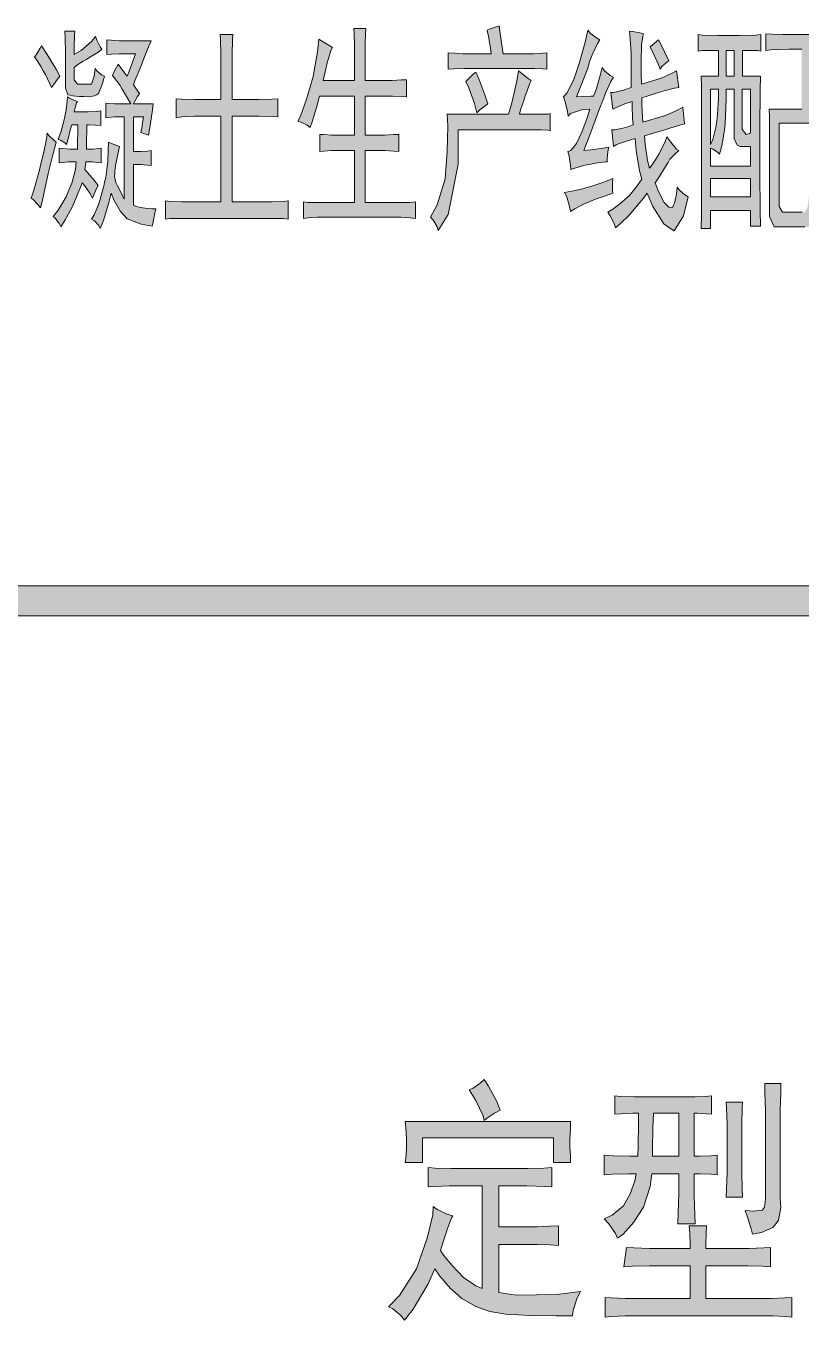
# Model space of a CAD drawing. Header units: millimetres. Extents: x 0 to 829, y 0 to 570.
# Drawn here: x 768.62 to 779.25, y 65.2 to 82.92 of the extents above; entities that cross this region are included whole.
import ezdxf

# ---------------------------------------------------------------- set-up
doc = ezdxf.new("R2010")
doc.units = ezdxf.units.MM

msp = doc.modelspace()

# ---------------------------------------------------------------- hatches: boundary and pattern name
h = msp.add_hatch(color=0)
h.dxf.hatch_style = 2
h.paths.add_polyline_path([(769.662333, 82.595861), (769.605889, 82.553528), (769.500056, 82.4865), (769.454194, 82.458278), (769.404806, 82.433583), (769.320139, 82.377139), (769.284861, 82.345389), (769.284861, 82.228972), (769.284861, 82.176056), (769.327194, 82.119611), (769.369528, 82.119611), (769.500056, 82.119611), (769.521222, 82.119611), (769.5565, 82.228972), (769.570611, 82.334806), (769.595306, 82.299528), (769.658806, 82.246611), (769.697611, 82.228972), (769.669389, 82.116083), (769.616472, 81.989083), (769.58825, 81.971444), (769.560028, 81.957333), (769.475361, 81.94675), (769.415389, 81.950278), (769.351889, 81.950278), (769.260167, 81.960861), (769.228417, 81.967917), (769.196667, 81.971444), (769.164917, 82.063167), (769.164917, 82.144306), (769.164917, 82.440639), (769.164917, 82.553528), (769.161389, 82.754611), (769.157861, 82.842806), (769.291917, 82.842806), (769.288389, 82.789889), (769.284861, 82.631139), (769.284861, 82.525306), (769.380111, 82.58175), (769.52475, 82.70875), (769.577667, 82.77225), (769.595306, 82.719333), (769.637639, 82.631139)])
h = msp.add_hatch(color=0)
h.dxf.hatch_style = 2
h.paths.add_polyline_path([(771.292167, 81.907944), (771.292167, 82.430056), (771.292167, 82.535889), (771.288639, 82.719333), (771.285111, 82.796944), (771.457972, 82.796944), (771.454444, 82.719333), (771.450917, 82.535889), (771.450917, 82.430056), (771.450917, 81.907944), (771.719028, 81.907944), (771.81075, 81.907944), (771.990667, 81.915), (772.075333, 81.918528), (772.075333, 81.671583), (771.994194, 81.675111), (771.814278, 81.682167), (771.719028, 81.682167), (771.450917, 81.682167), (771.450917, 80.507417), (771.906, 80.507417), (771.994194, 80.507417), (772.149417, 80.514472), (772.216444, 80.521528), (772.216444, 80.271056), (772.149417, 80.278111), (771.994194, 80.281639), (771.906, 80.281639), (770.844139, 80.281639), (770.748889, 80.281639), (770.593667, 80.278111), (770.537222, 80.271056), (770.537222, 80.521528), (770.597194, 80.514472), (770.752417, 80.507417), (770.844139, 80.507417), (771.292167, 80.507417), (771.292167, 81.682167), (771.013472, 81.682167), (770.925278, 81.682167), (770.759472, 81.671583), (770.681861, 81.657472), (770.681861, 81.918528), (770.759472, 81.915), (770.925278, 81.907944), (771.013472, 81.907944)])
h = msp.add_hatch(color=0)
h.dxf.hatch_style = 2
h.paths.add_polyline_path([(772.823222, 82.620556), (772.802056, 82.578222), (772.766778, 82.472389), (772.752667, 82.412417), (772.738556, 82.348917), (772.710333, 82.228972), (772.696222, 82.169), (773.123083, 82.169), (773.123083, 82.58175), (773.123083, 82.659361), (773.119556, 82.807528), (773.116028, 82.881611), (773.278306, 82.881611), (773.274778, 82.814583), (773.27125, 82.666417), (773.27125, 82.58175), (773.27125, 82.169), (773.585222, 82.169), (773.641667, 82.169), (773.768667, 82.176056), (773.839222, 82.179583), (773.839222, 81.943222), (773.772194, 81.950278), (773.645194, 81.953806), (773.585222, 81.953806), (773.27125, 81.953806), (773.27125, 81.421111), (773.489972, 81.421111), (773.542889, 81.421111), (773.662833, 81.428167), (773.733389, 81.431694), (773.733389, 81.195333), (773.666361, 81.202389), (773.546417, 81.209444), (773.489972, 81.209444), (773.27125, 81.209444), (773.27125, 80.496833), (773.698111, 80.496833), (773.754556, 80.496833), (773.885083, 80.500361), (773.962694, 80.507417), (773.962694, 80.281639), (773.888611, 80.288694), (773.758083, 80.29575), (773.698111, 80.29575), (772.671528, 80.29575), (772.611556, 80.29575), (772.488083, 80.288694), (772.424583, 80.281639), (772.424583, 80.507417), (772.491611, 80.500361), (772.615083, 80.496833), (772.671528, 80.496833), (773.123083, 80.496833), (773.123083, 81.209444), (772.8585, 81.209444), (772.809111, 81.209444), (772.706806, 81.202389), (772.650361, 81.195333), (772.650361, 81.431694), (772.706806, 81.428167), (772.809111, 81.421111), (772.8585, 81.421111), (773.123083, 81.421111), (773.123083, 81.953806), (772.643306, 81.953806), (772.611556, 81.830333), (772.548056, 81.615139), (772.516306, 81.526944), (772.4775, 81.558694), (772.392833, 81.5975), (772.346972, 81.611611), (772.385778, 81.682167), (772.466917, 81.911472), (772.512778, 82.066694), (772.558639, 82.225444), (772.618611, 82.560583), (772.63625, 82.736972)])
h = msp.add_hatch(color=0)
h.dxf.hatch_style = 2
h.paths.add_polyline_path([(775.105694, 82.916889), (775.11275, 82.874556), (775.140972, 82.684056), (775.162139, 82.535889), (775.518444, 82.535889), (775.581944, 82.535889), (775.705417, 82.542944), (775.761861, 82.546472), (775.761861, 82.324222), (775.705417, 82.32775), (775.592528, 82.334806), (775.539611, 82.334806), (774.678833, 82.334806), (774.625917, 82.334806), (774.491861, 82.32775), (774.410722, 82.324222), (774.410722, 82.546472), (774.495389, 82.542944), (774.60475, 82.535889), (774.629444, 82.535889), (774.999861, 82.535889), (774.989278, 82.6135), (774.961056, 82.77225), (774.943417, 82.856917), (774.98575, 82.874556), (775.066889, 82.902778)])
h = msp.add_hatch(color=0)
h.dxf.hatch_style = 2
h.paths.add_polyline_path([(776.488583, 82.726389), (776.453306, 82.673472), (776.38275, 82.521778), (776.347472, 82.423), (776.315722, 82.324222), (776.224, 82.084333), (776.167556, 81.943222), (776.252222, 81.950278), (776.368639, 81.953806), (776.400389, 81.953806), (776.435667, 82.045528), (776.492111, 82.239556), (776.516806, 82.345389), (776.552083, 82.303056), (776.629694, 82.239556), (776.672028, 82.214861), (776.63675, 82.154889), (776.562667, 81.996139), (776.527389, 81.897361), (776.488583, 81.795056), (776.358056, 81.449333), (776.266333, 81.209444), (776.361583, 81.220028), (776.534444, 81.244722), (776.608528, 81.255306), (776.597944, 81.195333), (776.587361, 81.096556), (776.587361, 81.054222), (776.562667, 81.054222), (776.453306, 81.040111), (776.365111, 81.022472), (776.280444, 81.008361), (776.142861, 80.969556), (776.089944, 80.948389), (776.086417, 81.004833), (776.06525, 81.131833), (776.047611, 81.195333), (776.089944, 81.212972), (776.167556, 81.308222), (776.202833, 81.385833), (776.238111, 81.463444), (776.312194, 81.657472), (776.351, 81.777417), (776.234583, 81.766833), (776.086417, 81.717444), (776.054667, 81.682167), (776.044083, 81.745667), (776.012333, 81.876194), (775.987639, 81.943222), (776.037028, 81.996139), (776.125222, 82.172528), (776.167556, 82.292472), (776.209889, 82.415944), (776.2875, 82.694639), (776.322778, 82.856917), (776.358056, 82.814583), (776.442722, 82.751083)])
h = msp.add_hatch(color=0)
h.dxf.hatch_style = 2
h.paths.add_polyline_path([(776.915444, 82.45475), (776.915444, 82.542944), (776.904861, 82.736972), (776.894278, 82.842806), (776.940139, 82.839278), (777.035389, 82.821639), (777.084778, 82.807528), (777.074194, 82.77225), (777.060083, 82.659361), (777.056556, 82.578222), (777.053028, 82.497083), (777.053028, 82.267778), (777.056556, 82.119611), (777.299972, 82.193694), (777.359944, 82.214861), (777.479889, 82.267778), (777.539861, 82.299528), (777.568083, 82.07375), (777.508111, 82.063167), (777.384639, 82.031417), (777.321139, 82.013778), (777.063611, 81.932639), (777.063611, 81.837389), (777.070667, 81.671583), (777.077722, 81.5975), (777.356417, 81.682167), (777.426972, 81.706861), (777.561028, 81.766833), (777.624528, 81.802111), (777.645694, 81.576333), (777.582194, 81.558694), (777.448139, 81.516361), (777.377583, 81.491667), (777.098889, 81.410528), (777.105944, 81.290583), (777.141222, 81.071861), (777.169444, 80.969556), (777.201194, 81.011889), (777.264694, 81.107139), (777.296444, 81.160056), (777.324667, 81.212972), (777.381111, 81.332917), (777.405806, 81.396417), (777.458722, 81.325861), (777.539861, 81.230611), (777.568083, 81.209444), (777.522222, 81.170639), (777.448139, 81.093028), (777.423444, 81.047167), (777.395222, 81.004833), (777.310556, 80.863722), (777.247056, 80.768472), (777.292917, 80.648528), (777.367, 80.500361), (777.402278, 80.465083), (777.434028, 80.433333), (777.483417, 80.429806), (777.497528, 80.461556), (777.511639, 80.489778), (777.536333, 80.61325), (777.546917, 80.7085), (777.578667, 80.669694), (777.65275, 80.602667), (777.698611, 80.577972), (777.635111, 80.316917), (777.504583, 80.108778), (777.434028, 80.158167), (777.363472, 80.207556), (777.211778, 80.443917), (777.134167, 80.627361), (777.084778, 80.560333), (776.986, 80.440389), (776.940139, 80.383944), (776.89075, 80.3275), (776.770806, 80.211083), (776.70025, 80.151111), (776.682611, 80.211083), (776.629694, 80.316917), (776.594417, 80.366306), (776.664972, 80.408639), (776.784917, 80.496833), (776.834306, 80.542694), (776.887222, 80.592083), (777.000111, 80.726139), (777.063611, 80.817861), (777.031861, 80.934278), (776.986, 81.212972), (776.971889, 81.37525), (776.866056, 81.3435), (776.714361, 81.290583), (776.672028, 81.265889), (776.650861, 81.491667), (776.693194, 81.491667), (776.841361, 81.526944), (776.943667, 81.562222), (776.936611, 81.657472), (776.929556, 81.81975), (776.929556, 81.88325), (776.830778, 81.847972), (776.70025, 81.795056), (776.664972, 81.777417), (776.63675, 82.003194), (776.672028, 82.003194), (776.809611, 82.038472), (776.915444, 82.07375)])
h = msp.add_hatch(color=0)
h.paths.add_polyline_path([(778.111361, 82.228972), (778.111361, 82.58175), (778.026694, 82.58175), (777.889111, 82.578222), (777.832667, 82.571167), (777.832667, 82.796944), (777.892639, 82.789889), (778.104306, 82.786361), (778.252472, 82.786361), (778.400639, 82.786361), (778.622889, 82.789889), (778.693444, 82.796944), (778.693444, 82.571167), (778.647583, 82.578222), (778.524111, 82.58175), (778.442972, 82.58175), (778.442972, 82.228972), (778.686389, 82.228972), (778.682861, 82.031417), (778.679333, 81.526944), (778.679333, 81.220028), (778.679333, 80.909583), (778.682861, 80.391), (778.686389, 80.175806), (778.552333, 80.175806), (778.552333, 80.391), (778.002, 80.391), (778.002, 80.140528), (777.875, 80.140528), (777.878528, 80.331028), (777.882056, 80.874306), (777.882056, 81.230611), (777.882056, 81.593972), (777.878528, 82.091389), (777.875, 82.228972)])
h.paths.add_polyline_path([(778.002, 80.99425), (778.552333, 80.99425), (778.552333, 81.265889), (778.407694, 81.265889), (778.368889, 81.283528), (778.330083, 81.37525), (778.330083, 81.445806), (778.330083, 82.049056), (778.217194, 82.049056), (778.217194, 81.918528), (778.210139, 81.689222), (778.203083, 81.586917), (778.196028, 81.488139), (778.157222, 81.272944), (778.125472, 81.160056), (778.100778, 81.188278), (778.037278, 81.230611), (778.002, 81.244722)])
h.paths.add_polyline_path([(778.552333, 80.577972), (778.552333, 80.828444), (778.002, 80.828444), (778.002, 80.577972)])
h.paths.add_polyline_path([(778.435917, 81.576333), (778.435917, 81.498722), (778.492361, 81.431694), (778.552333, 81.445806), (778.552333, 82.049056), (778.435917, 82.049056)])
h.paths.add_polyline_path([(778.002, 81.290583), (778.03375, 81.361139), (778.076083, 81.523417), (778.090194, 81.615139), (778.100778, 81.710389), (778.111361, 81.925583), (778.111361, 82.049056), (778.002, 82.049056)])
h.paths.add_polyline_path([(778.330083, 82.228972), (778.330083, 82.58175), (778.217194, 82.58175), (778.217194, 82.228972)])
h = msp.add_hatch(color=0)
h.dxf.hatch_style = 2
h.paths.add_polyline_path([(778.764, 82.807528), (778.848667, 82.804), (778.993306, 82.796944), (779.04975, 82.796944), (779.399, 82.796944), (779.395472, 82.684056), (779.391944, 82.377139), (779.391944, 82.179583), (779.391944, 81.989083), (779.395472, 81.69275), (779.399, 81.586917), (778.943917, 81.586917), (778.943917, 80.521528), (778.943917, 80.443917), (778.989778, 80.366306), (779.035639, 80.366306), (779.261417, 80.366306), (779.289639, 80.366306), (779.328444, 80.419222), (779.339028, 80.472139), (779.346083, 80.525056), (779.356667, 80.662639), (779.356667, 80.743778), (779.391944, 80.697917), (779.469556, 80.637944), (779.511889, 80.627361), (779.487194, 80.479194), (779.444861, 80.288694), (779.43075, 80.246361), (779.413111, 80.204028), (779.349611, 80.165222), (779.296694, 80.165222), (778.943917, 80.165222), (778.876889, 80.165222), (778.813389, 80.306333), (778.813389, 80.447444), (778.813389, 81.396417), (778.813389, 81.481083), (778.809861, 81.671583), (778.806333, 81.777417), (779.254361, 81.777417), (779.254361, 82.595861), (779.077972, 82.595861), (778.831028, 82.588806), (778.764, 82.58175)])
h = msp.add_hatch(color=0)
h.dxf.hatch_style = 2
h.paths.add_polyline_path([(768.836833, 82.641722), (768.914444, 82.525306), (769.041444, 82.317167), (769.087306, 82.228972), (769.055556, 82.186639), (768.999111, 82.109028), (768.974417, 82.07375), (768.946194, 82.133722), (768.88975, 82.250139), (768.858, 82.303056), (768.82625, 82.3595), (768.766278, 82.45475), (768.738056, 82.490028), (768.769806, 82.535889), (768.819194, 82.6135)])
h = msp.add_hatch(color=0)
h.dxf.hatch_style = 2
h.paths.add_polyline_path([(769.806972, 82.239556), (769.824611, 82.274833), (769.863417, 82.352444), (769.884583, 82.394778), (769.923389, 82.341861), (769.986889, 82.257194), (770.011583, 82.228972), (770.03275, 82.281889), (770.089194, 82.433583), (770.124472, 82.535889), (769.955139, 82.535889), (769.902222, 82.535889), (769.792861, 82.528833), (769.732889, 82.525306), (769.732889, 82.726389), (769.792861, 82.719333), (769.902222, 82.712278), (769.955139, 82.712278), (770.339667, 82.712278), (770.304389, 82.631139), (770.237361, 82.472389), (770.209139, 82.394778), (770.177389, 82.317167), (770.120944, 82.176056), (770.09625, 82.109028), (770.113889, 82.084333), (770.156222, 82.024361), (770.180917, 81.989083), (770.152694, 81.950278), (770.110361, 81.876194), (770.09625, 81.847972), (770.367889, 81.847972), (770.357306, 81.766833), (770.325556, 81.551639), (770.304389, 81.421111), (770.276167, 81.431694), (770.22325, 81.449333), (770.195028, 81.456389), (770.209139, 81.516361), (770.226778, 81.622194), (770.233833, 81.671583), (770.09625, 81.671583), (770.09625, 81.195333), (770.15975, 81.195333), (770.195028, 81.195333), (770.28675, 81.202389), (770.339667, 81.209444), (770.339667, 81.004833), (770.28675, 81.011889), (770.195028, 81.018944), (770.15975, 81.018944), (770.09625, 81.018944), (770.09625, 80.461556), (770.124472, 80.447444), (770.187972, 80.429806), (770.22325, 80.426278), (770.255, 80.419222), (770.346722, 80.412167), (770.403167, 80.412167), (770.389056, 80.352194), (770.364361, 80.235778), (770.353778, 80.175806), (770.202083, 80.2005), (770.008056, 80.274583), (769.962194, 80.323972), (769.916333, 80.373361), (769.831667, 80.525056), (769.792861, 80.627361), (769.757583, 80.496833), (769.6835, 80.253417), (769.641167, 80.140528), (769.62, 80.182861), (769.560028, 80.246361), (769.521222, 80.271056), (769.5565, 80.331028), (769.612944, 80.458028), (769.634111, 80.525056), (769.655278, 80.595611), (769.690556, 80.722611), (769.701139, 80.779056), (769.71525, 80.839028), (769.732889, 80.948389), (769.736417, 81.001306), (769.743472, 81.050694), (769.750528, 81.212972), (769.754056, 81.325861), (769.796389, 81.308222), (769.870472, 81.28), (769.90575, 81.265889), (769.891639, 81.202389), (769.866944, 81.093028), (769.859889, 81.047167), (769.849306, 81.004833), (769.838722, 80.923694), (769.838722, 80.888417), (769.835194, 80.853139), (769.856361, 80.772), (769.877528, 80.726139), (769.898694, 80.683806), (769.944556, 80.592083), (769.96925, 80.542694), (769.96925, 81.671583), (769.884583, 81.671583), (769.835194, 81.671583), (769.750528, 81.664528), (769.718778, 81.657472), (769.718778, 81.858556), (769.754056, 81.855028), (769.835194, 81.847972), (769.877528, 81.847972), (770.060972, 81.847972), (769.941028, 82.049056), (769.912806, 82.098444), (769.845778, 82.193694)])
h = msp.add_hatch(color=0)
h.dxf.hatch_style = 2
h.paths.add_polyline_path([(777.314083, 82.324222), (777.289389, 82.387722), (777.218833, 82.542944), (777.1765, 82.631139), (777.292917, 82.726389), (777.307028, 82.694639), (777.377583, 82.553528), (777.434028, 82.440639), (777.39875, 82.415944), (777.338778, 82.3595)])
h = msp.add_hatch(color=0)
h.dxf.hatch_style = 2
h.paths.add_polyline_path([(775.546667, 82.169), (775.529028, 82.133722), (775.490222, 82.027889), (775.465528, 81.960861), (775.444361, 81.893833), (775.402028, 81.766833), (775.384389, 81.706861), (775.606639, 81.706861), (775.680722, 81.706861), (775.7795, 81.710389), (775.804194, 81.717444), (775.804194, 81.481083), (775.775972, 81.488139), (775.68425, 81.491667), (775.62075, 81.491667), (774.544778, 81.491667), (774.544778, 81.022472), (774.410722, 80.334556), (774.273139, 80.115833), (774.259028, 80.165222), (774.206111, 80.253417), (774.167306, 80.29575), (774.259028, 80.465083), (774.368389, 80.824917), (774.3825, 81.011889), (774.396611, 81.198861), (774.403667, 81.544583), (774.396611, 81.706861), (775.236222, 81.706861), (775.282083, 81.865611), (775.349111, 82.161944), (775.370278, 82.299528), (775.416139, 82.26425), (775.504333, 82.197222)])
h = msp.add_hatch(color=0)
h.dxf.hatch_style = 2
h.paths.add_polyline_path([(774.788194, 82.285417), (774.830528, 82.193694), (774.911667, 81.971444), (774.950472, 81.847972), (774.915194, 81.823278), (774.841111, 81.766833), (774.802306, 81.728028), (774.770556, 81.855028), (774.692944, 82.066694), (774.650611, 82.154889), (774.685889, 82.193694), (774.752917, 82.257194)])
h = msp.add_hatch(color=0)
h.dxf.hatch_style = 2
h.paths.add_polyline_path([(769.4295, 80.948389), (769.464778, 80.909583), (769.5565, 80.80375), (769.612944, 80.733194), (769.591778, 80.690861), (769.552972, 80.602667), (769.535333, 80.556806), (769.496528, 80.627361), (769.425972, 80.733194), (769.394222, 80.768472), (769.369528, 80.7085), (769.316611, 80.574444), (769.284861, 80.500361), (769.253111, 80.426278), (769.161389, 80.260472), (769.101417, 80.165222), (769.08025, 80.211083), (769.027333, 80.281639), (768.995583, 80.306333), (769.062611, 80.394528), (769.171972, 80.574444), (769.210778, 80.669694), (769.253111, 80.761417), (769.3025, 80.951917), (769.313083, 81.054222), (769.249583, 81.054222), (769.20725, 81.054222), (769.122583, 81.047167), (769.08025, 81.040111), (769.08025, 81.244722), (769.126111, 81.237667), (769.224889, 81.230611), (769.277806, 81.230611), (769.327194, 81.230611), (769.330722, 81.315278), (769.33425, 81.481083), (769.33425, 81.562222), (769.249583, 81.562222), (769.235472, 81.505778), (769.200194, 81.368194), (769.179028, 81.290583), (769.154333, 81.315278), (769.097889, 81.350556), (769.066139, 81.361139), (769.101417, 81.463444), (769.147278, 81.632778), (769.161389, 81.699806), (769.1755, 81.766833), (769.189611, 81.890306), (769.193139, 81.943222), (769.221361, 81.925583), (769.288389, 81.897361), (769.327194, 81.88325), (769.316611, 81.865611), (769.295444, 81.795056), (769.284861, 81.742139), (769.4295, 81.742139), (769.475361, 81.742139), (769.584722, 81.745667), (769.648222, 81.752722), (769.648222, 81.551639), (769.577667, 81.558694), (769.482417, 81.562222), (769.457722, 81.562222), (769.457722, 81.498722), (769.454194, 81.332917), (769.450667, 81.230611), (769.521222, 81.230611), (769.545917, 81.230611), (769.612944, 81.237667), (769.655278, 81.244722), (769.655278, 81.040111), (769.602361, 81.047167), (769.531806, 81.054222), (769.514167, 81.054222), (769.443611, 81.054222), (769.443611, 81.036583), (769.436556, 80.983667)])
h = msp.add_hatch(color=0)
h.dxf.hatch_style = 2
h.paths.add_polyline_path([(768.695722, 80.556806), (768.734528, 80.680278), (768.805083, 80.927222), (768.833306, 81.047167), (768.865056, 81.170639), (768.903861, 81.368194), (768.914444, 81.445806), (768.942667, 81.410528), (769.006167, 81.350556), (769.037917, 81.325861), (768.992056, 81.153), (768.925028, 80.895472), (768.907389, 80.810806), (768.88975, 80.726139), (768.847417, 80.532111), (768.822722, 80.426278), (768.783917, 80.472139), (768.720417, 80.539167)])
h = msp.add_hatch(color=0)
h.dxf.hatch_style = 2
h.paths.add_polyline_path([(776.664972, 80.828444), (776.661444, 80.761417), (776.661444, 80.662639), (776.664972, 80.627361), (776.576778, 80.595611), (776.4145, 80.539167), (776.343944, 80.507417), (776.273389, 80.479194), (776.142861, 80.412167), (776.082889, 80.376889), (776.072306, 80.443917), (776.0335, 80.574444), (776.00175, 80.637944), (776.104056, 80.655583), (776.25575, 80.687333), (776.308667, 80.704972), (776.361583, 80.719083), (776.5415, 80.779056)])
h = msp.add_hatch(color=0)
h.dxf.hatch_style = 2
h.paths.add_polyline_path([(749.508139, 74.838278), (749.508139, 75.251028), (797.535306, 75.251028), (797.535306, 74.838278)])
h = msp.add_hatch(color=0)
h.dxf.hatch_style = 2
h.paths.add_polyline_path([(774.696472, 68.350694), (774.749389, 68.371861), (774.848167, 68.442417), (774.901083, 68.491806), (774.961056, 68.400083), (775.073944, 68.188417), (775.123333, 68.072), (775.045722, 68.029667), (774.932833, 67.959111), (774.901083, 67.930889), (774.886972, 67.994389), (774.788194, 68.202528)])
h = msp.add_hatch(color=0)
h.dxf.hatch_style = 2
h.paths.add_polyline_path([(778.968611, 68.435361), (778.965083, 68.315417), (778.958028, 68.072), (778.958028, 67.945), (778.958028, 66.8655), (778.965083, 66.7385), (778.933333, 66.565639), (778.898056, 66.51625), (778.85925, 66.466861), (778.7005, 66.396306), (778.577028, 66.375139), (778.559389, 66.445694), (778.51, 66.604444), (778.47825, 66.696167), (778.587611, 66.689111), (778.714611, 66.703222), (778.728722, 66.724389), (778.742833, 66.745556), (778.756944, 66.851389), (778.756944, 66.936056), (778.756944, 67.945), (778.756944, 68.072), (778.749889, 68.315417), (778.746361, 68.435361)])
h = msp.add_hatch(color=0)
h.paths.add_polyline_path([(777.5575, 66.51625), (777.561028, 66.667944), (777.568083, 66.929), (777.568083, 67.034833), (777.568083, 67.200639), (777.197667, 67.200639), (777.1765, 67.027778), (777.084778, 66.745556), (777.01775, 66.639722), (776.950722, 66.537417), (776.806083, 66.375139), (776.728472, 66.318694), (776.70025, 66.382194), (776.608528, 66.51625), (776.548556, 66.583278), (776.654389, 66.632667), (776.809611, 66.763194), (776.855472, 66.844333), (776.904861, 66.925472), (776.968361, 67.101861), (776.986, 67.200639), (776.883694, 67.200639), (776.664972, 67.193583), (776.548556, 67.186528), (776.548556, 67.454639), (776.672028, 67.447583), (776.901333, 67.440528), (777.007167, 67.440528), (777.014222, 67.588694), (777.01775, 67.8815), (777.01775, 68.029667), (776.940139, 68.029667), (776.777861, 68.022611), (776.693194, 68.015556), (776.693194, 68.266028), (776.770806, 68.258972), (776.957778, 68.251917), (777.063611, 68.251917), (777.726833, 68.251917), (777.786806, 68.251917), (777.931444, 68.258972), (778.016111, 68.266028), (778.016111, 68.015556), (777.945556, 68.022611), (777.825611, 68.029667), (777.77975, 68.029667), (777.77975, 67.440528), (777.853833, 67.440528), (778.012583, 67.447583), (778.093722, 67.454639), (778.093722, 67.186528), (778.012583, 67.193583), (777.853833, 67.200639), (777.77975, 67.200639), (777.77975, 67.020722), (777.77975, 66.893722), (777.786806, 66.639722), (777.793861, 66.51625)])
h.paths.add_polyline_path([(777.568083, 67.440528), (777.568083, 68.029667), (777.222361, 68.029667), (777.215306, 67.825056), (777.20825, 67.53225), (777.20825, 67.440528)])
h = msp.add_hatch(color=0)
h.dxf.hatch_style = 2
h.paths.add_polyline_path([(778.442972, 68.181361), (778.435917, 68.100222), (778.432389, 67.8815), (778.432389, 67.747444), (778.432389, 67.313528), (778.432389, 67.207694), (778.435917, 66.9925), (778.442972, 66.879611), (778.217194, 66.879611), (778.22425, 66.9925), (778.231306, 67.207694), (778.231306, 67.313528), (778.231306, 67.747444), (778.231306, 67.8815), (778.22425, 68.100222), (778.217194, 68.181361)])
h = msp.add_hatch(color=0)
h.dxf.hatch_style = 2
h.paths.add_polyline_path([(776.086417, 67.916778), (776.082889, 67.818), (776.075833, 67.669833), (776.075833, 67.620444), (776.075833, 67.574583), (776.082889, 67.440528), (776.086417, 67.355861), (775.853583, 67.355861), (775.853583, 67.691), (774.057944, 67.691), (774.057944, 67.355861), (773.821583, 67.355861), (773.828639, 67.412306), (773.835694, 67.539306), (773.835694, 67.609861), (773.835694, 67.676889), (773.828639, 67.832111), (773.821583, 67.916778)])
h = msp.add_hatch(color=0)
h.dxf.hatch_style = 2
h.paths.add_polyline_path([(775.391444, 67.271194), (775.500806, 67.271194), (775.719528, 67.27825), (775.828889, 67.285306), (775.828889, 67.020722), (775.730111, 67.027778), (775.486694, 67.034833), (775.349111, 67.034833), (775.102167, 67.034833), (775.102167, 66.473917), (775.571361, 66.473917), (775.634861, 66.473917), (775.807722, 66.480972), (775.920611, 66.488028), (775.920611, 66.219917), (775.807722, 66.226972), (775.627806, 66.234028), (775.560778, 66.234028), (775.102167, 66.234028), (775.102167, 65.574333), (775.338528, 65.539056), (775.895917, 65.546111), (776.224, 65.588444), (776.178139, 65.50025), (776.121694, 65.330917), (776.111111, 65.253306), (775.885333, 65.253306), (775.514917, 65.260361), (775.370278, 65.267417), (775.225639, 65.274472), (774.978694, 65.316806), (774.876389, 65.352083), (774.777611, 65.387361), (774.597694, 65.493194), (774.516556, 65.560222), (774.438944, 65.630778), (774.294306, 65.800111), (774.227278, 65.898889), (774.135556, 65.694278), (773.930944, 65.345028), (773.811, 65.196861), (773.761611, 65.260361), (773.648722, 65.352083), (773.58875, 65.380306), (773.743972, 65.532), (773.973278, 65.898889), (774.047361, 66.107028), (774.121444, 66.318694), (774.199056, 66.639722), (774.202583, 66.752611), (774.259028, 66.710278), (774.396611, 66.646778), (774.474222, 66.625611), (774.456583, 66.597389), (774.421306, 66.512722), (774.400139, 66.45275), (774.3825, 66.392778), (774.333111, 66.241083), (774.304889, 66.149361), (774.343694, 66.085861), (774.463639, 65.94475), (774.54125, 65.863611), (774.618861, 65.782472), (774.788194, 65.666056), (774.876389, 65.630778), (774.876389, 67.034833), (774.516556, 67.034833), (774.421306, 67.034833), (774.230806, 67.027778), (774.135556, 67.020722), (774.135556, 67.285306), (774.230806, 67.27825), (774.456583, 67.271194), (774.587111, 67.271194)])
h = msp.add_hatch(color=0)
h.dxf.hatch_style = 2
h.paths.add_polyline_path([(777.726833, 66.177583), (777.726833, 66.234028), (777.719778, 66.38925), (777.712722, 66.488028), (777.949083, 66.488028), (777.945556, 66.38925), (777.9385, 66.234028), (777.9385, 66.177583), (778.421806, 66.177583), (778.531167, 66.177583), (778.735778, 66.184639), (778.823972, 66.191694), (778.823972, 65.927111), (778.718139, 65.934167), (778.517056, 65.941222), (778.421806, 65.941222), (777.9385, 65.941222), (777.9385, 65.493194), (778.746361, 65.493194), (778.841611, 65.493194), (779.025056, 65.50025), (779.116778, 65.507306), (779.116778, 65.239194), (779.032111, 65.24625), (778.852194, 65.253306), (778.756944, 65.253306), (776.940139, 65.253306), (776.834306, 65.253306), (776.643806, 65.24625), (776.559139, 65.239194), (776.559139, 65.507306), (776.643806, 65.50025), (776.834306, 65.493194), (776.940139, 65.493194), (777.726833, 65.493194), (777.726833, 65.941222), (777.289389, 65.941222), (777.169444, 65.941222), (776.933083, 65.934167), (776.816667, 65.927111), (776.851944, 66.191694), (776.950722, 66.184639), (777.169444, 66.177583), (777.289389, 66.177583)])

# ---------------------------------------------------------------- linework, layer by layer
at = {"color": 0, "lineweight": 0}
for points in [[(769.662333, 82.595861), (769.605889, 82.553528), (769.500056, 82.4865), (769.454194, 82.458278), (769.404806, 82.433583), (769.320139, 82.377139), (769.284861, 82.345389), (769.284861, 82.228972), (769.284861, 82.176056), (769.327194, 82.119611), (769.369528, 82.119611), (769.500056, 82.119611), (769.521222, 82.119611), (769.5565, 82.228972), (769.570611, 82.334806), (769.595306, 82.299528), (769.658806, 82.246611), (769.697611, 82.228972), (769.669389, 82.116083), (769.616472, 81.989083), (769.58825, 81.971444), (769.560028, 81.957333), (769.475361, 81.94675), (769.415389, 81.950278), (769.351889, 81.950278), (769.260167, 81.960861), (769.228417, 81.967917), (769.196667, 81.971444), (769.164917, 82.063167), (769.164917, 82.144306), (769.164917, 82.440639), (769.164917, 82.553528), (769.161389, 82.754611), (769.157861, 82.842806), (769.291917, 82.842806), (769.288389, 82.789889), (769.284861, 82.631139), (769.284861, 82.525306), (769.380111, 82.58175), (769.52475, 82.70875), (769.577667, 82.77225), (769.595306, 82.719333), (769.637639, 82.631139)], [(771.292167, 81.907944), (771.292167, 82.430056), (771.292167, 82.535889), (771.288639, 82.719333), (771.285111, 82.796944), (771.457972, 82.796944), (771.454444, 82.719333), (771.450917, 82.535889), (771.450917, 82.430056), (771.450917, 81.907944), (771.719028, 81.907944), (771.81075, 81.907944), (771.990667, 81.915), (772.075333, 81.918528), (772.075333, 81.671583), (771.994194, 81.675111), (771.814278, 81.682167), (771.719028, 81.682167), (771.450917, 81.682167), (771.450917, 80.507417), (771.906, 80.507417), (771.994194, 80.507417), (772.149417, 80.514472), (772.216444, 80.521528), (772.216444, 80.271056), (772.149417, 80.278111), (771.994194, 80.281639), (771.906, 80.281639), (770.844139, 80.281639), (770.748889, 80.281639), (770.593667, 80.278111), (770.537222, 80.271056), (770.537222, 80.521528), (770.597194, 80.514472), (770.752417, 80.507417), (770.844139, 80.507417), (771.292167, 80.507417), (771.292167, 81.682167), (771.013472, 81.682167), (770.925278, 81.682167), (770.759472, 81.671583), (770.681861, 81.657472), (770.681861, 81.918528), (770.759472, 81.915), (770.925278, 81.907944), (771.013472, 81.907944)], [(772.823222, 82.620556), (772.802056, 82.578222), (772.766778, 82.472389), (772.752667, 82.412417), (772.738556, 82.348917), (772.710333, 82.228972), (772.696222, 82.169), (773.123083, 82.169), (773.123083, 82.58175), (773.123083, 82.659361), (773.119556, 82.807528), (773.116028, 82.881611), (773.278306, 82.881611), (773.274778, 82.814583), (773.27125, 82.666417), (773.27125, 82.58175), (773.27125, 82.169), (773.585222, 82.169), (773.641667, 82.169), (773.768667, 82.176056), (773.839222, 82.179583), (773.839222, 81.943222), (773.772194, 81.950278), (773.645194, 81.953806), (773.585222, 81.953806), (773.27125, 81.953806), (773.27125, 81.421111), (773.489972, 81.421111), (773.542889, 81.421111), (773.662833, 81.428167), (773.733389, 81.431694), (773.733389, 81.195333), (773.666361, 81.202389), (773.546417, 81.209444), (773.489972, 81.209444), (773.27125, 81.209444), (773.27125, 80.496833), (773.698111, 80.496833), (773.754556, 80.496833), (773.885083, 80.500361), (773.962694, 80.507417), (773.962694, 80.281639), (773.888611, 80.288694), (773.758083, 80.29575), (773.698111, 80.29575), (772.671528, 80.29575), (772.611556, 80.29575), (772.488083, 80.288694), (772.424583, 80.281639), (772.424583, 80.507417), (772.491611, 80.500361), (772.615083, 80.496833), (772.671528, 80.496833), (773.123083, 80.496833), (773.123083, 81.209444), (772.8585, 81.209444), (772.809111, 81.209444), (772.706806, 81.202389), (772.650361, 81.195333), (772.650361, 81.431694), (772.706806, 81.428167), (772.809111, 81.421111), (772.8585, 81.421111), (773.123083, 81.421111), (773.123083, 81.953806), (772.643306, 81.953806), (772.611556, 81.830333), (772.548056, 81.615139), (772.516306, 81.526944), (772.4775, 81.558694), (772.392833, 81.5975), (772.346972, 81.611611), (772.385778, 81.682167), (772.466917, 81.911472), (772.512778, 82.066694), (772.558639, 82.225444), (772.618611, 82.560583), (772.63625, 82.736972)], [(775.105694, 82.916889), (775.11275, 82.874556), (775.140972, 82.684056), (775.162139, 82.535889), (775.518444, 82.535889), (775.581944, 82.535889), (775.705417, 82.542944), (775.761861, 82.546472), (775.761861, 82.324222), (775.705417, 82.32775), (775.592528, 82.334806), (775.539611, 82.334806), (774.678833, 82.334806), (774.625917, 82.334806), (774.491861, 82.32775), (774.410722, 82.324222), (774.410722, 82.546472), (774.495389, 82.542944), (774.60475, 82.535889), (774.629444, 82.535889), (774.999861, 82.535889), (774.989278, 82.6135), (774.961056, 82.77225), (774.943417, 82.856917), (774.98575, 82.874556), (775.066889, 82.902778)], [(776.488583, 82.726389), (776.453306, 82.673472), (776.38275, 82.521778), (776.347472, 82.423), (776.315722, 82.324222), (776.224, 82.084333), (776.167556, 81.943222), (776.252222, 81.950278), (776.368639, 81.953806), (776.400389, 81.953806), (776.435667, 82.045528), (776.492111, 82.239556), (776.516806, 82.345389), (776.552083, 82.303056), (776.629694, 82.239556), (776.672028, 82.214861), (776.63675, 82.154889), (776.562667, 81.996139), (776.527389, 81.897361), (776.488583, 81.795056), (776.358056, 81.449333), (776.266333, 81.209444), (776.361583, 81.220028), (776.534444, 81.244722), (776.608528, 81.255306), (776.597944, 81.195333), (776.587361, 81.096556), (776.587361, 81.054222), (776.562667, 81.054222), (776.453306, 81.040111), (776.365111, 81.022472), (776.280444, 81.008361), (776.142861, 80.969556), (776.089944, 80.948389), (776.086417, 81.004833), (776.06525, 81.131833), (776.047611, 81.195333), (776.089944, 81.212972), (776.167556, 81.308222), (776.202833, 81.385833), (776.238111, 81.463444), (776.312194, 81.657472), (776.351, 81.777417), (776.234583, 81.766833), (776.086417, 81.717444), (776.054667, 81.682167), (776.044083, 81.745667), (776.012333, 81.876194), (775.987639, 81.943222), (776.037028, 81.996139), (776.125222, 82.172528), (776.167556, 82.292472), (776.209889, 82.415944), (776.2875, 82.694639), (776.322778, 82.856917), (776.358056, 82.814583), (776.442722, 82.751083)], [(776.915444, 82.45475), (776.915444, 82.542944), (776.904861, 82.736972), (776.894278, 82.842806), (776.940139, 82.839278), (777.035389, 82.821639), (777.084778, 82.807528), (777.074194, 82.77225), (777.060083, 82.659361), (777.056556, 82.578222), (777.053028, 82.497083), (777.053028, 82.267778), (777.056556, 82.119611), (777.299972, 82.193694), (777.359944, 82.214861), (777.479889, 82.267778), (777.539861, 82.299528), (777.568083, 82.07375), (777.508111, 82.063167), (777.384639, 82.031417), (777.321139, 82.013778), (777.063611, 81.932639), (777.063611, 81.837389), (777.070667, 81.671583), (777.077722, 81.5975), (777.356417, 81.682167), (777.426972, 81.706861), (777.561028, 81.766833), (777.624528, 81.802111), (777.645694, 81.576333), (777.582194, 81.558694), (777.448139, 81.516361), (777.377583, 81.491667), (777.098889, 81.410528), (777.105944, 81.290583), (777.141222, 81.071861), (777.169444, 80.969556), (777.201194, 81.011889), (777.264694, 81.107139), (777.296444, 81.160056), (777.324667, 81.212972), (777.381111, 81.332917), (777.405806, 81.396417), (777.458722, 81.325861), (777.539861, 81.230611), (777.568083, 81.209444), (777.522222, 81.170639), (777.448139, 81.093028), (777.423444, 81.047167), (777.395222, 81.004833), (777.310556, 80.863722), (777.247056, 80.768472), (777.292917, 80.648528), (777.367, 80.500361), (777.402278, 80.465083), (777.434028, 80.433333), (777.483417, 80.429806), (777.497528, 80.461556), (777.511639, 80.489778), (777.536333, 80.61325), (777.546917, 80.7085), (777.578667, 80.669694), (777.65275, 80.602667), (777.698611, 80.577972), (777.635111, 80.316917), (777.504583, 80.108778), (777.434028, 80.158167), (777.363472, 80.207556), (777.211778, 80.443917), (777.134167, 80.627361), (777.084778, 80.560333), (776.986, 80.440389), (776.940139, 80.383944), (776.89075, 80.3275), (776.770806, 80.211083), (776.70025, 80.151111), (776.682611, 80.211083), (776.629694, 80.316917), (776.594417, 80.366306), (776.664972, 80.408639), (776.784917, 80.496833), (776.834306, 80.542694), (776.887222, 80.592083), (777.000111, 80.726139), (777.063611, 80.817861), (777.031861, 80.934278), (776.986, 81.212972), (776.971889, 81.37525), (776.866056, 81.3435), (776.714361, 81.290583), (776.672028, 81.265889), (776.650861, 81.491667), (776.693194, 81.491667), (776.841361, 81.526944), (776.943667, 81.562222), (776.936611, 81.657472), (776.929556, 81.81975), (776.929556, 81.88325), (776.830778, 81.847972), (776.70025, 81.795056), (776.664972, 81.777417), (776.63675, 82.003194), (776.672028, 82.003194), (776.809611, 82.038472), (776.915444, 82.07375)], [(778.111361, 82.228972), (778.111361, 82.58175), (778.026694, 82.58175), (777.889111, 82.578222), (777.832667, 82.571167), (777.832667, 82.796944), (777.892639, 82.789889), (778.104306, 82.786361), (778.252472, 82.786361), (778.400639, 82.786361), (778.622889, 82.789889), (778.693444, 82.796944), (778.693444, 82.571167), (778.647583, 82.578222), (778.524111, 82.58175), (778.442972, 82.58175), (778.442972, 82.228972), (778.686389, 82.228972), (778.682861, 82.031417), (778.679333, 81.526944), (778.679333, 81.220028), (778.679333, 80.909583), (778.682861, 80.391), (778.686389, 80.175806), (778.552333, 80.175806), (778.552333, 80.391), (778.002, 80.391), (778.002, 80.140528), (777.875, 80.140528), (777.878528, 80.331028), (777.882056, 80.874306), (777.882056, 81.230611), (777.882056, 81.593972), (777.878528, 82.091389), (777.875, 82.228972)], [(768.836833, 82.641722), (768.914444, 82.525306), (769.041444, 82.317167), (769.087306, 82.228972), (769.055556, 82.186639), (768.999111, 82.109028), (768.974417, 82.07375), (768.946194, 82.133722), (768.88975, 82.250139), (768.858, 82.303056), (768.82625, 82.3595), (768.766278, 82.45475), (768.738056, 82.490028), (768.769806, 82.535889), (768.819194, 82.6135)], [(769.806972, 82.239556), (769.824611, 82.274833), (769.863417, 82.352444), (769.884583, 82.394778), (769.923389, 82.341861), (769.986889, 82.257194), (770.011583, 82.228972), (770.03275, 82.281889), (770.089194, 82.433583), (770.124472, 82.535889), (769.955139, 82.535889), (769.902222, 82.535889), (769.792861, 82.528833), (769.732889, 82.525306), (769.732889, 82.726389), (769.792861, 82.719333), (769.902222, 82.712278), (769.955139, 82.712278), (770.339667, 82.712278), (770.304389, 82.631139), (770.237361, 82.472389), (770.209139, 82.394778), (770.177389, 82.317167), (770.120944, 82.176056), (770.09625, 82.109028), (770.113889, 82.084333), (770.156222, 82.024361), (770.180917, 81.989083), (770.152694, 81.950278), (770.110361, 81.876194), (770.09625, 81.847972), (770.367889, 81.847972), (770.357306, 81.766833), (770.325556, 81.551639), (770.304389, 81.421111), (770.276167, 81.431694), (770.22325, 81.449333), (770.195028, 81.456389), (770.209139, 81.516361), (770.226778, 81.622194), (770.233833, 81.671583), (770.09625, 81.671583), (770.09625, 81.195333), (770.15975, 81.195333), (770.195028, 81.195333), (770.28675, 81.202389), (770.339667, 81.209444), (770.339667, 81.004833), (770.28675, 81.011889), (770.195028, 81.018944), (770.15975, 81.018944), (770.09625, 81.018944), (770.09625, 80.461556), (770.124472, 80.447444), (770.187972, 80.429806), (770.22325, 80.426278), (770.255, 80.419222), (770.346722, 80.412167), (770.403167, 80.412167), (770.389056, 80.352194), (770.364361, 80.235778), (770.353778, 80.175806), (770.202083, 80.2005), (770.008056, 80.274583), (769.962194, 80.323972), (769.916333, 80.373361), (769.831667, 80.525056), (769.792861, 80.627361), (769.757583, 80.496833), (769.6835, 80.253417), (769.641167, 80.140528), (769.62, 80.182861), (769.560028, 80.246361), (769.521222, 80.271056), (769.5565, 80.331028), (769.612944, 80.458028), (769.634111, 80.525056), (769.655278, 80.595611), (769.690556, 80.722611), (769.701139, 80.779056), (769.71525, 80.839028), (769.732889, 80.948389), (769.736417, 81.001306), (769.743472, 81.050694), (769.750528, 81.212972), (769.754056, 81.325861), (769.796389, 81.308222), (769.870472, 81.28), (769.90575, 81.265889), (769.891639, 81.202389), (769.866944, 81.093028), (769.859889, 81.047167), (769.849306, 81.004833), (769.838722, 80.923694), (769.838722, 80.888417), (769.835194, 80.853139), (769.856361, 80.772), (769.877528, 80.726139), (769.898694, 80.683806), (769.944556, 80.592083), (769.96925, 80.542694), (769.96925, 81.671583), (769.884583, 81.671583), (769.835194, 81.671583), (769.750528, 81.664528), (769.718778, 81.657472), (769.718778, 81.858556), (769.754056, 81.855028), (769.835194, 81.847972), (769.877528, 81.847972), (770.060972, 81.847972), (769.941028, 82.049056), (769.912806, 82.098444), (769.845778, 82.193694)], [(777.314083, 82.324222), (777.289389, 82.387722), (777.218833, 82.542944), (777.1765, 82.631139), (777.292917, 82.726389), (777.307028, 82.694639), (777.377583, 82.553528), (777.434028, 82.440639), (777.39875, 82.415944), (777.338778, 82.3595)], [(778.330083, 82.228972), (778.330083, 82.58175), (778.217194, 82.58175), (778.217194, 82.228972)], [(775.546667, 82.169), (775.529028, 82.133722), (775.490222, 82.027889), (775.465528, 81.960861), (775.444361, 81.893833), (775.402028, 81.766833), (775.384389, 81.706861), (775.606639, 81.706861), (775.680722, 81.706861), (775.7795, 81.710389), (775.804194, 81.717444), (775.804194, 81.481083), (775.775972, 81.488139), (775.68425, 81.491667), (775.62075, 81.491667), (774.544778, 81.491667), (774.544778, 81.022472), (774.410722, 80.334556), (774.273139, 80.115833), (774.259028, 80.165222), (774.206111, 80.253417), (774.167306, 80.29575), (774.259028, 80.465083), (774.368389, 80.824917), (774.3825, 81.011889), (774.396611, 81.198861), (774.403667, 81.544583), (774.396611, 81.706861), (775.236222, 81.706861), (775.282083, 81.865611), (775.349111, 82.161944), (775.370278, 82.299528), (775.416139, 82.26425), (775.504333, 82.197222)], [(774.788194, 82.285417), (774.830528, 82.193694), (774.911667, 81.971444), (774.950472, 81.847972), (774.915194, 81.823278), (774.841111, 81.766833), (774.802306, 81.728028), (774.770556, 81.855028), (774.692944, 82.066694), (774.650611, 82.154889), (774.685889, 82.193694), (774.752917, 82.257194)], [(778.002, 80.99425), (778.552333, 80.99425), (778.552333, 81.265889), (778.407694, 81.265889), (778.368889, 81.283528), (778.330083, 81.37525), (778.330083, 81.445806), (778.330083, 82.049056), (778.217194, 82.049056), (778.217194, 81.918528), (778.210139, 81.689222), (778.203083, 81.586917), (778.196028, 81.488139), (778.157222, 81.272944), (778.125472, 81.160056), (778.100778, 81.188278), (778.037278, 81.230611), (778.002, 81.244722)], [(778.002, 81.290583), (778.03375, 81.361139), (778.076083, 81.523417), (778.090194, 81.615139), (778.100778, 81.710389), (778.111361, 81.925583), (778.111361, 82.049056), (778.002, 82.049056)], [(778.435917, 81.576333), (778.435917, 81.498722), (778.492361, 81.431694), (778.552333, 81.445806), (778.552333, 82.049056), (778.435917, 82.049056)], [(769.4295, 80.948389), (769.464778, 80.909583), (769.5565, 80.80375), (769.612944, 80.733194), (769.591778, 80.690861), (769.552972, 80.602667), (769.535333, 80.556806), (769.496528, 80.627361), (769.425972, 80.733194), (769.394222, 80.768472), (769.369528, 80.7085), (769.316611, 80.574444), (769.284861, 80.500361), (769.253111, 80.426278), (769.161389, 80.260472), (769.101417, 80.165222), (769.08025, 80.211083), (769.027333, 80.281639), (768.995583, 80.306333), (769.062611, 80.394528), (769.171972, 80.574444), (769.210778, 80.669694), (769.253111, 80.761417), (769.3025, 80.951917), (769.313083, 81.054222), (769.249583, 81.054222), (769.20725, 81.054222), (769.122583, 81.047167), (769.08025, 81.040111), (769.08025, 81.244722), (769.126111, 81.237667), (769.224889, 81.230611), (769.277806, 81.230611), (769.327194, 81.230611), (769.330722, 81.315278), (769.33425, 81.481083), (769.33425, 81.562222), (769.249583, 81.562222), (769.235472, 81.505778), (769.200194, 81.368194), (769.179028, 81.290583), (769.154333, 81.315278), (769.097889, 81.350556), (769.066139, 81.361139), (769.101417, 81.463444), (769.147278, 81.632778), (769.161389, 81.699806), (769.1755, 81.766833), (769.189611, 81.890306), (769.193139, 81.943222), (769.221361, 81.925583), (769.288389, 81.897361), (769.327194, 81.88325), (769.316611, 81.865611), (769.295444, 81.795056), (769.284861, 81.742139), (769.4295, 81.742139), (769.475361, 81.742139), (769.584722, 81.745667), (769.648222, 81.752722), (769.648222, 81.551639), (769.577667, 81.558694), (769.482417, 81.562222), (769.457722, 81.562222), (769.457722, 81.498722), (769.454194, 81.332917), (769.450667, 81.230611), (769.521222, 81.230611), (769.545917, 81.230611), (769.612944, 81.237667), (769.655278, 81.244722), (769.655278, 81.040111), (769.602361, 81.047167), (769.531806, 81.054222), (769.514167, 81.054222), (769.443611, 81.054222), (769.443611, 81.036583), (769.436556, 80.983667)], [(768.695722, 80.556806), (768.734528, 80.680278), (768.805083, 80.927222), (768.833306, 81.047167), (768.865056, 81.170639), (768.903861, 81.368194), (768.914444, 81.445806), (768.942667, 81.410528), (769.006167, 81.350556), (769.037917, 81.325861), (768.992056, 81.153), (768.925028, 80.895472), (768.907389, 80.810806), (768.88975, 80.726139), (768.847417, 80.532111), (768.822722, 80.426278), (768.783917, 80.472139), (768.720417, 80.539167)], [(776.664972, 80.828444), (776.661444, 80.761417), (776.661444, 80.662639), (776.664972, 80.627361), (776.576778, 80.595611), (776.4145, 80.539167), (776.343944, 80.507417), (776.273389, 80.479194), (776.142861, 80.412167), (776.082889, 80.376889), (776.072306, 80.443917), (776.0335, 80.574444), (776.00175, 80.637944), (776.104056, 80.655583), (776.25575, 80.687333), (776.308667, 80.704972), (776.361583, 80.719083), (776.5415, 80.779056)], [(778.552333, 80.577972), (778.552333, 80.828444), (778.002, 80.828444), (778.002, 80.577972)], [(749.508139, 74.838278), (749.508139, 75.251028), (797.535306, 75.251028), (797.535306, 74.838278)], [(774.696472, 68.350694), (774.749389, 68.371861), (774.848167, 68.442417), (774.901083, 68.491806), (774.961056, 68.400083), (775.073944, 68.188417), (775.123333, 68.072), (775.045722, 68.029667), (774.932833, 67.959111), (774.901083, 67.930889), (774.886972, 67.994389), (774.788194, 68.202528)], [(778.968611, 68.435361), (778.965083, 68.315417), (778.958028, 68.072), (778.958028, 67.945), (778.958028, 66.8655), (778.965083, 66.7385), (778.933333, 66.565639), (778.898056, 66.51625), (778.85925, 66.466861), (778.7005, 66.396306), (778.577028, 66.375139), (778.559389, 66.445694), (778.51, 66.604444), (778.47825, 66.696167), (778.587611, 66.689111), (778.714611, 66.703222), (778.728722, 66.724389), (778.742833, 66.745556), (778.756944, 66.851389), (778.756944, 66.936056), (778.756944, 67.945), (778.756944, 68.072), (778.749889, 68.315417), (778.746361, 68.435361)], [(777.5575, 66.51625), (777.561028, 66.667944), (777.568083, 66.929), (777.568083, 67.034833), (777.568083, 67.200639), (777.197667, 67.200639), (777.1765, 67.027778), (777.084778, 66.745556), (777.01775, 66.639722), (776.950722, 66.537417), (776.806083, 66.375139), (776.728472, 66.318694), (776.70025, 66.382194), (776.608528, 66.51625), (776.548556, 66.583278), (776.654389, 66.632667), (776.809611, 66.763194), (776.855472, 66.844333), (776.904861, 66.925472), (776.968361, 67.101861), (776.986, 67.200639), (776.883694, 67.200639), (776.664972, 67.193583), (776.548556, 67.186528), (776.548556, 67.454639), (776.672028, 67.447583), (776.901333, 67.440528), (777.007167, 67.440528), (777.014222, 67.588694), (777.01775, 67.8815), (777.01775, 68.029667), (776.940139, 68.029667), (776.777861, 68.022611), (776.693194, 68.015556), (776.693194, 68.266028), (776.770806, 68.258972), (776.957778, 68.251917), (777.063611, 68.251917), (777.726833, 68.251917), (777.786806, 68.251917), (777.931444, 68.258972), (778.016111, 68.266028), (778.016111, 68.015556), (777.945556, 68.022611), (777.825611, 68.029667), (777.77975, 68.029667), (777.77975, 67.440528), (777.853833, 67.440528), (778.012583, 67.447583), (778.093722, 67.454639), (778.093722, 67.186528), (778.012583, 67.193583), (777.853833, 67.200639), (777.77975, 67.200639), (777.77975, 67.020722), (777.77975, 66.893722), (777.786806, 66.639722), (777.793861, 66.51625)], [(778.442972, 68.181361), (778.435917, 68.100222), (778.432389, 67.8815), (778.432389, 67.747444), (778.432389, 67.313528), (778.432389, 67.207694), (778.435917, 66.9925), (778.442972, 66.879611), (778.217194, 66.879611), (778.22425, 66.9925), (778.231306, 67.207694), (778.231306, 67.313528), (778.231306, 67.747444), (778.231306, 67.8815), (778.22425, 68.100222), (778.217194, 68.181361)], [(776.086417, 67.916778), (776.082889, 67.818), (776.075833, 67.669833), (776.075833, 67.620444), (776.075833, 67.574583), (776.082889, 67.440528), (776.086417, 67.355861), (775.853583, 67.355861), (775.853583, 67.691), (774.057944, 67.691), (774.057944, 67.355861), (773.821583, 67.355861), (773.828639, 67.412306), (773.835694, 67.539306), (773.835694, 67.609861), (773.835694, 67.676889), (773.828639, 67.832111), (773.821583, 67.916778)], [(777.568083, 67.440528), (777.568083, 68.029667), (777.222361, 68.029667), (777.215306, 67.825056), (777.20825, 67.53225), (777.20825, 67.440528)], [(775.391444, 67.271194), (775.500806, 67.271194), (775.719528, 67.27825), (775.828889, 67.285306), (775.828889, 67.020722), (775.730111, 67.027778), (775.486694, 67.034833), (775.349111, 67.034833), (775.102167, 67.034833), (775.102167, 66.473917), (775.571361, 66.473917), (775.634861, 66.473917), (775.807722, 66.480972), (775.920611, 66.488028), (775.920611, 66.219917), (775.807722, 66.226972), (775.627806, 66.234028), (775.560778, 66.234028), (775.102167, 66.234028), (775.102167, 65.574333), (775.338528, 65.539056), (775.895917, 65.546111), (776.224, 65.588444), (776.178139, 65.50025), (776.121694, 65.330917), (776.111111, 65.253306), (775.885333, 65.253306), (775.514917, 65.260361), (775.370278, 65.267417), (775.225639, 65.274472), (774.978694, 65.316806), (774.876389, 65.352083), (774.777611, 65.387361), (774.597694, 65.493194), (774.516556, 65.560222), (774.438944, 65.630778), (774.294306, 65.800111), (774.227278, 65.898889), (774.135556, 65.694278), (773.930944, 65.345028), (773.811, 65.196861), (773.761611, 65.260361), (773.648722, 65.352083), (773.58875, 65.380306), (773.743972, 65.532), (773.973278, 65.898889), (774.047361, 66.107028), (774.121444, 66.318694), (774.199056, 66.639722), (774.202583, 66.752611), (774.259028, 66.710278), (774.396611, 66.646778), (774.474222, 66.625611), (774.456583, 66.597389), (774.421306, 66.512722), (774.400139, 66.45275), (774.3825, 66.392778), (774.333111, 66.241083), (774.304889, 66.149361), (774.343694, 66.085861), (774.463639, 65.94475), (774.54125, 65.863611), (774.618861, 65.782472), (774.788194, 65.666056), (774.876389, 65.630778), (774.876389, 67.034833), (774.516556, 67.034833), (774.421306, 67.034833), (774.230806, 67.027778), (774.135556, 67.020722), (774.135556, 67.285306), (774.230806, 67.27825), (774.456583, 67.271194), (774.587111, 67.271194)], [(777.726833, 66.177583), (777.726833, 66.234028), (777.719778, 66.38925), (777.712722, 66.488028), (777.949083, 66.488028), (777.945556, 66.38925), (777.9385, 66.234028), (777.9385, 66.177583), (778.421806, 66.177583), (778.531167, 66.177583), (778.735778, 66.184639), (778.823972, 66.191694), (778.823972, 65.927111), (778.718139, 65.934167), (778.517056, 65.941222), (778.421806, 65.941222), (777.9385, 65.941222), (777.9385, 65.493194), (778.746361, 65.493194), (778.841611, 65.493194), (779.025056, 65.50025), (779.116778, 65.507306), (779.116778, 65.239194), (779.032111, 65.24625), (778.852194, 65.253306), (778.756944, 65.253306), (776.940139, 65.253306), (776.834306, 65.253306), (776.643806, 65.24625), (776.559139, 65.239194), (776.559139, 65.507306), (776.643806, 65.50025), (776.834306, 65.493194), (776.940139, 65.493194), (777.726833, 65.493194), (777.726833, 65.941222), (777.289389, 65.941222), (777.169444, 65.941222), (776.933083, 65.934167), (776.816667, 65.927111), (776.851944, 66.191694), (776.950722, 66.184639), (777.169444, 66.177583), (777.289389, 66.177583)]]:
    msp.add_lwpolyline(points, close=True, dxfattribs=at)
for points in [[(779.254361, 82.595861), (779.077972, 82.595861), (778.831028, 82.588806), (778.764, 82.58175), (778.764, 82.807528), (778.848667, 82.804), (778.993306, 82.796944), (779.04975, 82.796944), (779.399, 82.796944)], [(779.296694, 80.165222), (778.943917, 80.165222), (778.876889, 80.165222), (778.813389, 80.306333), (778.813389, 80.447444), (778.813389, 81.396417), (778.813389, 81.481083), (778.809861, 81.671583), (778.806333, 81.777417), (779.254361, 81.777417)], [(779.399, 81.586917), (778.943917, 81.586917), (778.943917, 80.521528), (778.943917, 80.443917), (778.989778, 80.366306), (779.035639, 80.366306), (779.261417, 80.366306)]]:
    msp.add_lwpolyline(points, dxfattribs=at)

doc.saveas('drawing.dxf')
